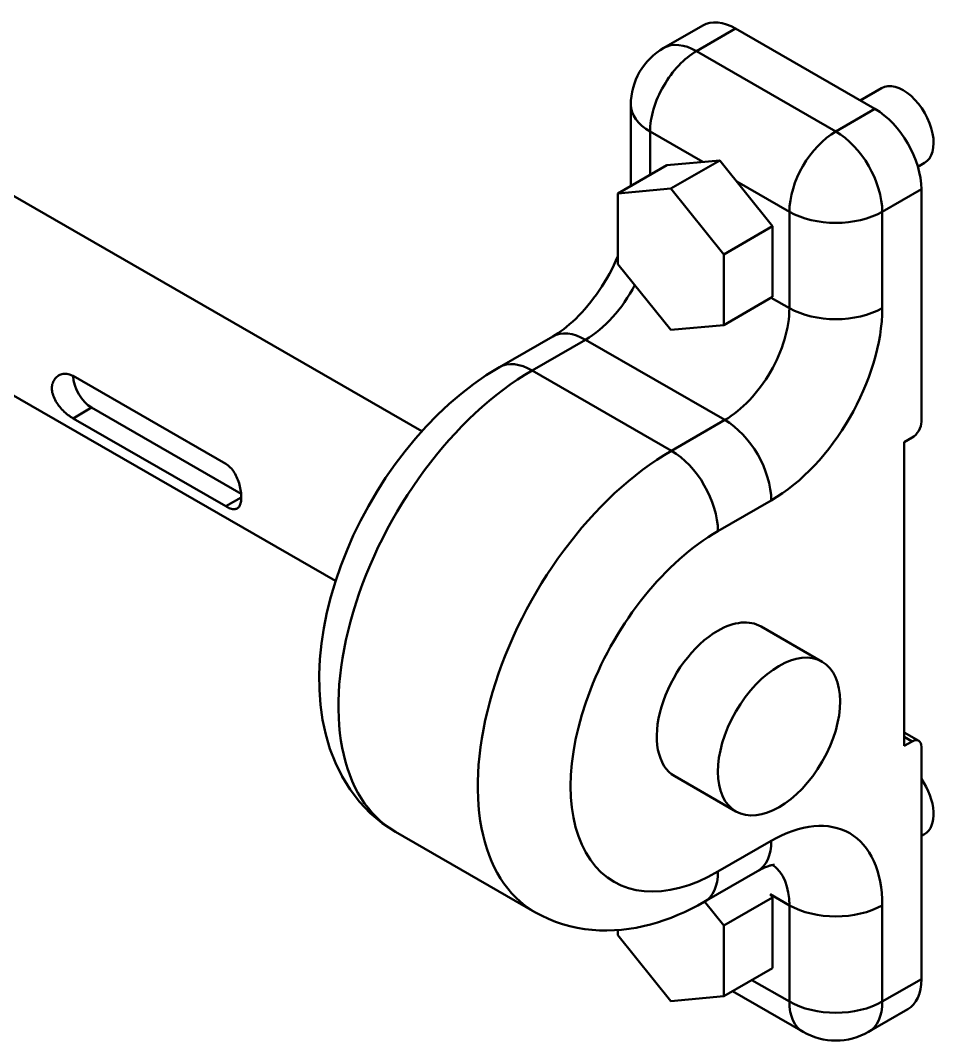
# Model space of a CAD drawing. Header units: millimetres. Extents: x -14552 to -4230, y 14289 to 18426.
# Drawn here: x -13265.8 to -13197, y 16794.1 to 16870.7 of the extents above; entities that cross this region are included whole.
import ezdxf

# ---------------------------------------------------------------- set-up
doc = ezdxf.new("R2010")
doc.units = ezdxf.units.MM
doc.layers.add('外形線', color=7, linetype='Continuous', lineweight=50)

msp = doc.modelspace()

# ---------------------------------------------------------------- linework, layer by layer
at = {"layer": '外形線'}
for p, q in [((-13214.592, 16870.304), (-13217.528, 16868.613)), ((-13215.068, 16868.371), (-13212.132, 16870.062)), ((-13212.132, 16870.062), (-13201.673, 16864.039)), ((-13204.609, 16862.348), (-13215.068, 16868.371)), ((-13202.784, 16864.679), (-13201.182, 16865.602)), ((-13219.998, 16864.34), (-13219.998, 16858.25)), ((-13201.673, 16864.039), (-13204.609, 16862.348)), ((-13235.688, 16839.841), (-13274.905, 16862.425)), ((-13218.554, 16859.082), (-13218.554, 16862.333)), ((-13218.554, 16862.333), (-13214.596, 16860.053)), ((-13217.297, 16859.806), (-13213.325, 16860.17)), ((-13213.325, 16860.17), (-13216.994, 16858.057)), ((-13213.325, 16860.17), (-13209.352, 16855.23)), ((-13217.297, 16859.806), (-13220.967, 16857.693)), ((-13198.45, 16859.689), (-13197.944, 16859.98)), ((-13212.053, 16858.589), (-13208.095, 16856.31)), ((-13220.967, 16857.693), (-13216.994, 16858.057)), ((-13216.994, 16858.057), (-13213.022, 16853.117)), ((-13201.123, 16856.31), (-13198.187, 16858.001)), ((-13198.187, 16858.001), (-13198.187, 16840.551)), ((-13220.967, 16852.389), (-13220.967, 16857.693)), ((-13208.095, 16856.31), (-13208.095, 16849.079)), ((-13201.123, 16849.079), (-13201.123, 16856.31)), ((-13209.352, 16855.23), (-13213.022, 16853.117)), ((-13209.352, 16855.23), (-13209.352, 16849.927)), ((-13216.994, 16847.449), (-13220.967, 16852.389)), ((-13213.022, 16853.117), (-13213.022, 16847.813)), ((-13242.163, 16828.598), (-13281.379, 16851.181)), ((-13209.352, 16849.927), (-13213.022, 16847.813)), ((-13209.459, 16849.865), (-13208.095, 16849.079)), ((-13213.022, 16847.813), (-13216.994, 16847.449)), ((-13225.862, 16846.948), (-13229.868, 16844.641)), ((-13227.407, 16844.4), (-13223.401, 16846.707)), ((-13223.401, 16846.707), (-13212.942, 16840.684)), ((-13261.875, 16843.987), (-13250.407, 16837.383)), ((-13227.407, 16844.4), (-13216.948, 16838.377)), ((-13261.875, 16840.805), (-13260.481, 16841.608)), ((-13260.481, 16841.608), (-13249.255, 16835.143)), ((-13250.407, 16834.201), (-13261.875, 16840.805)), ((-13212.942, 16840.684), (-13216.948, 16838.377)), ((-13198.875, 16839.36), (-13199.471, 16839.016)), ((-13199.471, 16839.016), (-13199.471, 16816.21)), ((-13250.407, 16834.201), (-13249.242, 16834.872)), ((-13213.462, 16832.338), (-13209.456, 16834.645)), ((-13205.638, 16822.537), (-13210.225, 16825.178)), ((-13199.471, 16817.225), (-13198.389, 16816.602)), ((-13199.471, 16816.897), (-13198.875, 16816.554)), ((-13199.471, 16816.21), (-13198.875, 16816.554)), ((-13198.187, 16816.155), (-13198.187, 16798.706)), ((-13212.112, 16811.293), (-13216.7, 16813.935)), ((-13237.67, 16809.766), (-13227.211, 16803.743)), ((-13198.187, 16809.456), (-13197.944, 16809.595)), ((-13209.456, 16809.082), (-13213.462, 16806.775)), ((-13210.482, 16806.817), (-13214.488, 16804.51)), ((-13209.537, 16805.076), (-13208.095, 16804.246)), ((-13209.537, 16805.076), (-13209.352, 16804.846)), ((-13214.463, 16804.524), (-13213.022, 16802.732)), ((-13209.352, 16804.846), (-13213.022, 16802.732)), ((-13209.352, 16804.846), (-13209.352, 16799.542)), ((-13208.095, 16804.246), (-13208.095, 16797.015)), ((-13201.123, 16797.015), (-13201.123, 16804.246)), ((-13213.022, 16802.732), (-13213.022, 16797.429)), ((-13220.967, 16802.004), (-13220.967, 16802.389)), ((-13216.994, 16797.064), (-13220.967, 16802.004)), ((-13209.352, 16799.542), (-13213.022, 16797.429)), ((-13208.095, 16797.015), (-13210.918, 16798.64)), ((-13198.187, 16798.706), (-13201.123, 16797.015)), ((-13213.022, 16797.429), (-13216.994, 16797.064)), ((-13212.371, 16797.803), (-13207.069, 16794.75)), ((-13199.213, 16796.441), (-13202.148, 16794.75))]:
    msp.add_line(p, q, dxfattribs=at).dxf.unprotected_set("ltscale", 0)
for points in [[(-13220.967, 16852.976), (-13221.113, 16852.646), (-13221.268, 16852.317), (-13221.432, 16851.99), (-13221.605, 16851.665), (-13221.786, 16851.344), (-13221.974, 16851.027), (-13222.169, 16850.716), (-13222.371, 16850.411), (-13222.579, 16850.113), (-13222.791, 16849.822), (-13223.009, 16849.541), (-13223.23, 16849.269), (-13223.454, 16849.006), (-13223.681, 16848.755), (-13223.909, 16848.515), (-13224.137, 16848.286), (-13224.365, 16848.071), (-13224.592, 16847.869), (-13224.816, 16847.68), (-13225.036, 16847.505), (-13225.253, 16847.344), (-13225.463, 16847.197), (-13225.666, 16847.066), (-13225.862, 16846.948)], [(-13263.463, 16843.067), (-13263.459, 16843.167), (-13263.448, 16843.266), (-13263.429, 16843.363), (-13263.402, 16843.458), (-13263.368, 16843.548), (-13263.327, 16843.634), (-13263.278, 16843.715), (-13263.223, 16843.789), (-13263.163, 16843.857), (-13263.097, 16843.919), (-13263.028, 16843.973), (-13262.955, 16844.02), (-13262.878, 16844.06), (-13262.797, 16844.093), (-13262.711, 16844.119), (-13262.621, 16844.138), (-13262.529, 16844.149), (-13262.435, 16844.151), (-13262.34, 16844.144), (-13262.244, 16844.129), (-13262.149, 16844.105), (-13262.056, 16844.073), (-13261.964, 16844.034), (-13261.875, 16843.987)], [(-13229.868, 16844.641), (-13230.85, 16844.038), (-13231.806, 16843.375), (-13232.736, 16842.657), (-13233.639, 16841.886), (-13234.514, 16841.066), (-13235.359, 16840.2), (-13236.172, 16839.291), (-13236.952, 16838.343), (-13237.698, 16837.358), (-13238.406, 16836.34), (-13239.076, 16835.292), (-13239.705, 16834.217), (-13240.292, 16833.12), (-13240.834, 16832.002), (-13241.329, 16830.868), (-13241.776, 16829.722), (-13242.173, 16828.565), (-13242.518, 16827.401), (-13242.809, 16826.234), (-13243.043, 16825.066), (-13243.22, 16823.9), (-13243.336, 16822.738), (-13243.39, 16821.582), (-13243.377, 16820.435), (-13243.295, 16819.3), (-13243.139, 16818.179), (-13242.905, 16817.074), (-13242.588, 16815.99), (-13242.181, 16814.934), (-13241.678, 16813.911), (-13241.075, 16812.934), (-13240.369, 16812.015), (-13239.56, 16811.17), (-13238.657, 16810.415), (-13237.67, 16809.766)], [(-13261.875, 16840.805), (-13261.964, 16840.858), (-13262.056, 16840.918), (-13262.149, 16840.984), (-13262.244, 16841.055), (-13262.34, 16841.131), (-13262.435, 16841.212), (-13262.529, 16841.298), (-13262.621, 16841.388), (-13262.711, 16841.48), (-13262.797, 16841.575), (-13262.878, 16841.672), (-13262.955, 16841.769), (-13263.028, 16841.869), (-13263.097, 16841.973), (-13263.163, 16842.08), (-13263.223, 16842.189), (-13263.278, 16842.301), (-13263.327, 16842.413), (-13263.368, 16842.526), (-13263.402, 16842.638), (-13263.429, 16842.749), (-13263.448, 16842.858), (-13263.459, 16842.964), (-13263.463, 16843.067)], [(-13250.407, 16837.383), (-13250.321, 16837.329), (-13250.234, 16837.266), (-13250.15, 16837.195), (-13250.067, 16837.116), (-13249.987, 16837.031), (-13249.911, 16836.939), (-13249.839, 16836.841), (-13249.77, 16836.738), (-13249.706, 16836.63), (-13249.646, 16836.52), (-13249.591, 16836.408), (-13249.541, 16836.295), (-13249.495, 16836.18), (-13249.452, 16836.061), (-13249.413, 16835.939), (-13249.377, 16835.816), (-13249.345, 16835.691), (-13249.317, 16835.567), (-13249.294, 16835.444), (-13249.275, 16835.323), (-13249.261, 16835.205), (-13249.251, 16835.091), (-13249.244, 16834.981), (-13249.242, 16834.878)], [(-13249.242, 16834.878), (-13249.244, 16834.779), (-13249.251, 16834.682), (-13249.261, 16834.59), (-13249.275, 16834.503), (-13249.294, 16834.421), (-13249.317, 16834.345), (-13249.345, 16834.277), (-13249.377, 16834.216), (-13249.413, 16834.162), (-13249.452, 16834.115), (-13249.495, 16834.076), (-13249.541, 16834.045), (-13249.591, 16834.02), (-13249.646, 16834.003), (-13249.706, 16833.991), (-13249.77, 16833.987), (-13249.839, 16833.99), (-13249.911, 16834), (-13249.987, 16834.018), (-13250.067, 16834.042), (-13250.15, 16834.073), (-13250.234, 16834.11), (-13250.321, 16834.153), (-13250.407, 16834.201)], [(-13209.221, 16807.288), (-13209.224, 16807.288), (-13209.23, 16807.288), (-13209.242, 16807.288), (-13209.258, 16807.287), (-13209.279, 16807.285), (-13209.304, 16807.282), (-13209.335, 16807.278), (-13209.37, 16807.272), (-13209.409, 16807.264), (-13209.454, 16807.254), (-13209.502, 16807.242), (-13209.556, 16807.228), (-13209.613, 16807.211), (-13209.674, 16807.191), (-13209.74, 16807.169), (-13209.809, 16807.143), (-13209.882, 16807.114), (-13209.959, 16807.082), (-13210.038, 16807.046), (-13210.121, 16807.007), (-13210.207, 16806.965), (-13210.296, 16806.919), (-13210.388, 16806.87), (-13210.482, 16806.817)], [(-13214.488, 16804.51), (-13214.973, 16804.24), (-13215.464, 16803.985), (-13215.961, 16803.746), (-13216.463, 16803.523), (-13216.972, 16803.317), (-13217.486, 16803.129), (-13218.006, 16802.959), (-13218.532, 16802.808), (-13219.063, 16802.677), (-13219.599, 16802.567), (-13220.141, 16802.479), (-13220.687, 16802.413), (-13221.237, 16802.371), (-13221.791, 16802.355), (-13222.347, 16802.364), (-13222.904, 16802.4), (-13223.462, 16802.464), (-13224.017, 16802.557), (-13224.57, 16802.68), (-13225.117, 16802.832), (-13225.657, 16803.016), (-13226.188, 16803.229), (-13226.706, 16803.471), (-13227.211, 16803.743)]]:
    msp.add_lwpolyline(points, dxfattribs=at).dxf.unprotected_set("ltscale", 0)
for centre, start, end in [((-13215.068, 16864.34), 119.93599, 180), ((-13204.609, 16799.023), 240.06401, 299.93599)]:
    msp.add_arc(centre, 4.93, start, end, dxfattribs=at).dxf.unprotected_set("ltscale", 0)
for centre, major_axis, ratio, start_param, end_param in [((-13212.132, 16866.031), (-2.46, 4.273), 0.578093, 5.499721, 6.283185), ((-13215.068, 16864.34), (-2.46, 4.273), 0.578093, 5.499721, 6.283185), ((-13215.068, 16864.34), (2.46, 4.273), 0.578093, 0.783464, 2.354261), ((-13199.563, 16862.791), (1.619, -2.811), 0.578093, 0, 3.141593), ((-13215.068, 16864.34), (-4.93, 0), 0.575862, 0, 0.785398), ((-13201.673, 16860.008), (-2.46, 4.273), 0.578093, 3.928925, 5.499721), ((-13204.609, 16858.318), (-2.46, -4.273), 0.578093, 3.925057, 5.495853), ((-13204.609, 16858.318), (-2.46, 4.273), 0.578093, 3.928925, 5.499721), ((-13204.609, 16858.318), (4.93, 0), 0.575862, 3.926991, 5.497787), ((-13223.401, 16852.311), (3.421, 5.94), 0.578093, 3.925057, 4.792891), ((-13212.942, 16846.288), (-3.421, -5.94), 0.578093, 0.783464, 2.354261), ((-13209.456, 16844.28), (5.881, 10.213), 0.578093, 3.925057, 5.495853), ((-13204.609, 16851.087), (-4.93, 0), 0.575862, 0.785398, 2.356194), ((-13223.401, 16842.676), (-2.46, 4.273), 0.578093, 5.499721, 6.283185), ((-13227.407, 16840.369), (-2.46, 4.273), 0.578093, 5.499721, 6.283185), ((-13260.481, 16843.199), (0.971, -1.687), 0.578093, 3.938145, 5.499721), ((-13227.407, 16827.587), (-10.262, -17.821), 0.578093, 3.925057, 6.283185), ((-13212.942, 16836.653), (-2.46, 4.273), 0.578093, 3.928925, 5.499721), ((-13198.875, 16840.155), (-0.486, -0.843), 0.578093, 0.783464, 2.354261), ((-13216.948, 16821.564), (-10.262, -17.821), 0.578093, 3.925057, 6.283185), ((-13216.948, 16834.346), (-2.46, 4.273), 0.578093, 3.928925, 5.499721), ((-13213.462, 16819.557), (-7.802, -13.548), 0.578093, 3.925057, 7.06665), ((-13213.462, 16819.557), (3.237, 5.622), 0.578093, 0, 0.783464), ((-13213.462, 16819.557), (-3.237, -5.622), 0.578093, 3.925057, 6.283185), ((-13198.875, 16815.758), (0.486, 0.843), 0.578093, 5.495853, 7.06665), ((-13199.563, 16812.406), (1.619, -2.811), 0.578093, 0, 1.714627), ((-13209.456, 16799.447), (5.881, 10.213), 0.578093, 5.495853, 7.06665), ((-13212.942, 16811.089), (2.46, -4.273), 0.578093, 0, 0.787332), ((-13212.942, 16801.454), (3.421, 5.94), 0.578093, 5.495853, 6.228288), ((-13216.948, 16808.782), (2.46, -4.273), 0.578093, 0, 0.787332), ((-13204.609, 16806.253), (4.93, 0), 0.575862, 3.926991, 5.497787), ((-13201.673, 16800.713), (2.46, -4.273), 0.578093, 0, 0.787332), ((-13204.609, 16799.023), (-2.46, -4.273), 0.578093, 5.495853, 6.283185), ((-13204.609, 16799.023), (-4.93, 0), 0.575862, 0.785398, 2.356194), ((-13204.609, 16799.023), (2.46, -4.273), 0.578093, 0, 0.787332)]:
    msp.add_ellipse(centre, major_axis=major_axis, ratio=ratio, start_param=start_param, end_param=end_param, dxfattribs=at).dxf.unprotected_set("ltscale", 0)
msp.add_ellipse((-13208.875, 16816.915), major_axis=(-3.237, -5.622), ratio=0.578093, dxfattribs=at).dxf.unprotected_set("ltscale", 0)

doc.saveas('drawing.dxf')
